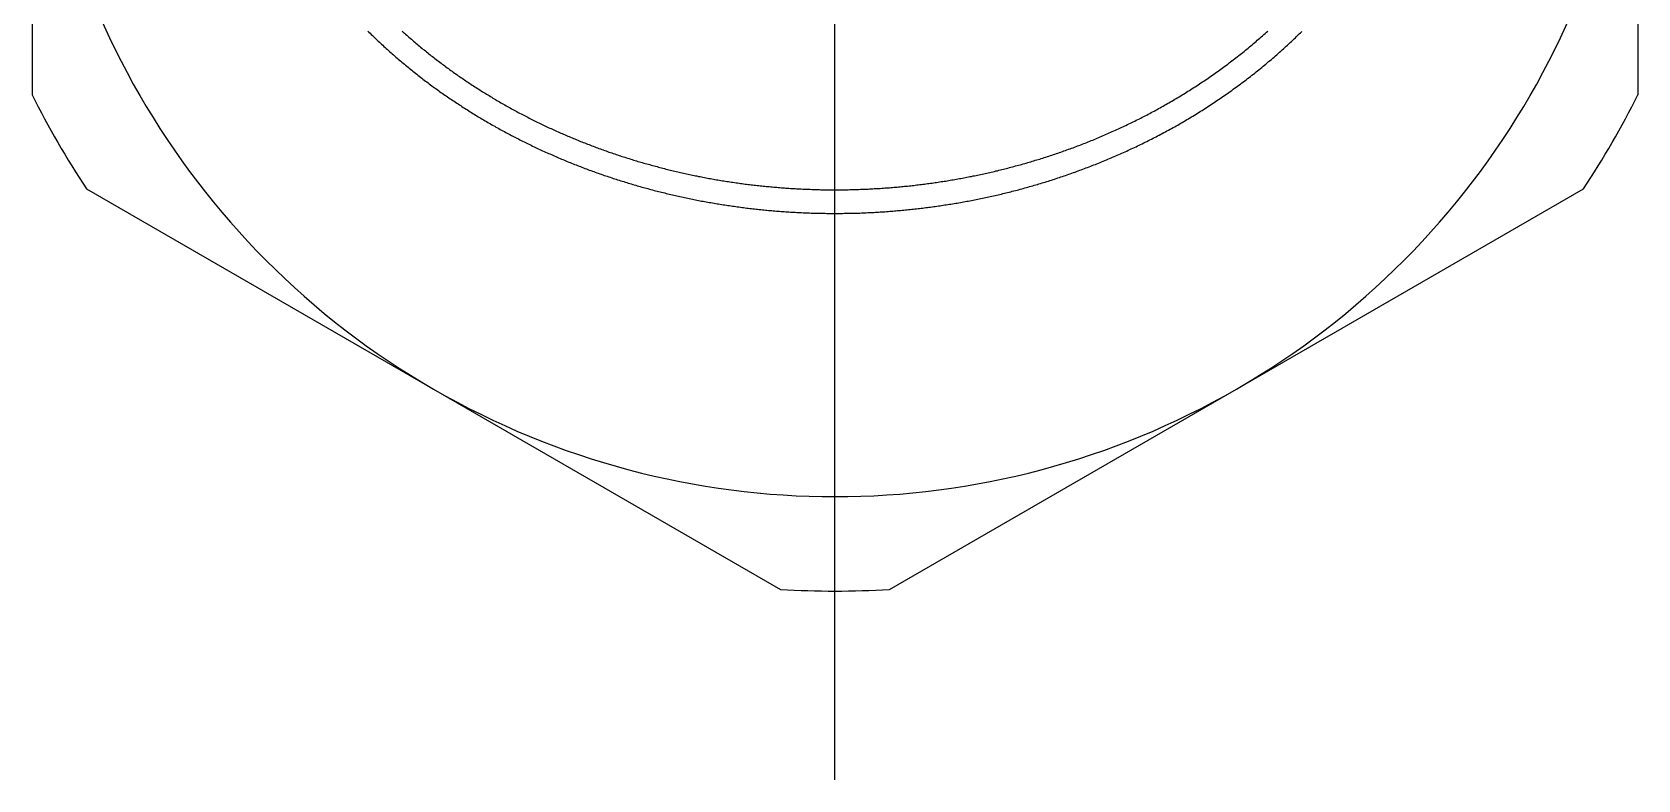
# Model space of a CAD drawing. Extents: x -76.3 to 10.5, y -35.4 to 11.5.
# Drawn here: x -8.5 to 8.5, y -11.5 to -3.58 of the extents above; entities that cross this region are included whole.
import ezdxf

# ---------------------------------------------------------------- set-up
doc = ezdxf.new("R2010")
doc.units = 0
doc.linetypes.add('CENTER', pattern=[50.8, 31.75, -6.35, 6.35, -6.35])
doc.layers.get('0').update_dxf_attribs({"linetype": 'CONTINUOUS'})
doc.layers.add('CENTER', color=1, linetype='CENTER')

msp = doc.modelspace()

# ---------------------------------------------------------------- linework, layer by layer
at = {"color": 7, "linetype": 'CONTINUOUS'}
for p, q in [((-8.5, 0), (-8.5, -4.243)), ((8.5, 0), (8.5, -4.243)), ((-7.924, -5.24), (-4.25, -7.361)), ((4.25, -7.361), (7.924, -5.24)), ((-4.25, -7.361), (-0.576, -9.483)), ((0.576, -9.483), (4.25, -7.361))]:
    msp.add_line(p, q, dxfattribs=at)
at = {"color": 7}
for points in [[(-4.946, -3.569, 0), (-4.934, -3.581, 0), (-4.922, -3.593, 0), (-4.909, -3.605, 0), (-4.897, -3.616, 0), (-4.885, -3.628, 0), (-4.873, -3.64, 0), (-4.861, -3.651, 0), (-4.849, -3.663, 0), (-4.837, -3.675, 0), (-4.824, -3.686, 0), (-4.812, -3.698, 0), (-4.8, -3.709, 0), (-4.787, -3.72, 0), (-4.775, -3.732, 0), (-4.762, -3.743, 0), (-4.75, -3.755, 0), (-4.737, -3.766, 0), (-4.725, -3.777, 0), (-4.712, -3.788, 0), (-4.7, -3.799, 0), (-4.687, -3.811, 0), (-4.674, -3.822, 0), (-4.662, -3.833, 0), (-4.649, -3.844, 0), (-4.636, -3.855, 0), (-4.623, -3.866, 0), (-4.611, -3.877, 0), (-4.598, -3.888, 0), (-4.585, -3.899, 0), (-4.572, -3.909, 0), (-4.559, -3.92, 0), (-4.546, -3.931, 0), (-4.533, -3.942, 0), (-4.52, -3.952, 0), (-4.507, -3.963, 0), (-4.494, -3.974, 0), (-4.481, -3.984, 0), (-4.468, -3.995, 0), (-4.455, -4.005, 0), (-4.441, -4.016, 0), (-4.428, -4.026, 0), (-4.415, -4.037, 0), (-4.402, -4.047, 0), (-4.388, -4.057, 0), (-4.375, -4.068, 0), (-4.362, -4.078, 0), (-4.348, -4.088, 0), (-4.335, -4.098, 0), (-4.322, -4.108, 0), (-4.308, -4.119, 0), (-4.295, -4.129, 0), (-4.281, -4.139, 0), (-4.267, -4.149, 0), (-4.254, -4.159, 0), (-4.24, -4.169, 0), (-4.227, -4.178, 0), (-4.213, -4.188, 0), (-4.199, -4.198, 0), (-4.186, -4.208, 0), (-4.172, -4.218, 0), (-4.158, -4.227, 0), (-4.144, -4.237, 0), (-4.131, -4.247, 0), (-4.117, -4.256, 0), (-4.103, -4.266, 0), (-4.089, -4.275, 0), (-4.075, -4.285, 0), (-4.061, -4.294, 0), (-4.047, -4.304, 0), (-4.033, -4.313, 0), (-4.019, -4.322, 0), (-4.005, -4.332, 0), (-3.991, -4.341, 0), (-3.977, -4.35, 0), (-3.963, -4.359, 0), (-3.949, -4.369, 0), (-3.935, -4.378, 0), (-3.921, -4.387, 0), (-3.906, -4.396, 0), (-3.892, -4.405, 0), (-3.878, -4.414, 0), (-3.864, -4.423, 0), (-3.849, -4.432, 0), (-3.835, -4.441, 0), (-3.821, -4.449, 0), (-3.806, -4.458, 0), (-3.792, -4.467, 0), (-3.778, -4.476, 0), (-3.763, -4.484, 0), (-3.749, -4.493, 0), (-3.734, -4.502, 0), (-3.72, -4.51, 0), (-3.705, -4.519, 0), (-3.691, -4.527, 0), (-3.676, -4.536, 0), (-3.662, -4.544, 0), (-3.647, -4.553, 0), (-3.633, -4.561, 0), (-3.618, -4.569, 0), (-3.603, -4.577, 0), (-3.589, -4.586, 0), (-3.574, -4.594, 0), (-3.559, -4.602, 0), (-3.545, -4.61, 0), (-3.53, -4.618, 0), (-3.515, -4.626, 0), (-3.5, -4.634, 0), (-3.486, -4.642, 0), (-3.471, -4.65, 0), (-3.456, -4.658, 0), (-3.441, -4.666, 0), (-3.426, -4.674, 0), (-3.411, -4.682, 0), (-3.397, -4.689, 0), (-3.382, -4.697, 0), (-3.367, -4.705, 0), (-3.352, -4.712, 0), (-3.337, -4.72, 0), (-3.322, -4.728, 0), (-3.307, -4.735, 0), (-3.292, -4.743, 0), (-3.277, -4.75, 0), (-3.262, -4.757, 0), (-3.247, -4.765, 0), (-3.232, -4.772, 0), (-3.216, -4.779, 0), (-3.201, -4.787, 0), (-3.186, -4.794, 0), (-3.171, -4.801, 0), (-3.156, -4.808, 0), (-3.141, -4.815, 0), (-3.126, -4.822, 0), (-3.11, -4.829, 0), (-3.095, -4.836, 0), (-3.08, -4.843, 0), (-3.065, -4.85, 0), (-3.049, -4.857, 0), (-3.034, -4.864, 0), (-3.019, -4.871, 0), (-3.003, -4.878, 0), (-2.988, -4.884, 0), (-2.973, -4.891, 0), (-2.957, -4.898, 0), (-2.942, -4.904, 0), (-2.927, -4.911, 0), (-2.911, -4.917, 0), (-2.896, -4.924, 0), (-2.88, -4.93, 0), (-2.865, -4.937, 0), (-2.85, -4.943, 0), (-2.834, -4.95, 0), (-2.819, -4.956, 0), (-2.803, -4.962, 0), (-2.788, -4.969, 0), (-2.772, -4.975, 0), (-2.757, -4.981, 0), (-2.741, -4.987, 0), (-2.725, -4.993, 0), (-2.71, -4.999, 0), (-2.694, -5.005, 0), (-2.679, -5.011, 0), (-2.663, -5.017, 0), (-2.648, -5.023, 0), (-2.632, -5.029, 0), (-2.616, -5.035, 0), (-2.601, -5.041, 0), (-2.585, -5.046, 0), (-2.569, -5.052, 0), (-2.554, -5.058, 0), (-2.538, -5.064, 0), (-2.522, -5.069, 0), (-2.506, -5.075, 0), (-2.491, -5.08, 0), (-2.475, -5.086, 0), (-2.459, -5.091, 0), (-2.443, -5.097, 0), (-2.427, -5.102, 0), (-2.412, -5.107, 0), (-2.396, -5.113, 0), (-2.38, -5.118, 0), (-2.364, -5.123, 0), (-2.348, -5.129, 0), (-2.332, -5.134, 0), (-2.317, -5.139, 0), (-2.301, -5.144, 0), (-2.285, -5.149, 0), (-2.269, -5.154, 0), (-2.253, -5.159, 0), (-2.237, -5.164, 0), (-2.221, -5.169, 0), (-2.205, -5.174, 0), (-2.189, -5.179, 0), (-2.173, -5.184, 0), (-2.157, -5.188, 0), (-2.141, -5.193, 0), (-2.125, -5.198, 0), (-2.109, -5.202, 0), (-2.093, -5.207, 0), (-2.077, -5.212, 0), (-2.061, -5.216, 0), (-2.045, -5.221, 0), (-2.029, -5.225, 0), (-2.013, -5.23, 0), (-1.997, -5.234, 0), (-1.981, -5.238, 0), (-1.965, -5.243, 0), (-1.949, -5.247, 0), (-1.932, -5.251, 0), (-1.916, -5.256, 0), (-1.9, -5.26, 0), (-1.884, -5.264, 0), (-1.868, -5.268, 0), (-1.852, -5.272, 0), (-1.836, -5.276, 0), (-1.819, -5.28, 0), (-1.803, -5.284, 0), (-1.787, -5.288, 0), (-1.771, -5.292, 0), (-1.755, -5.296, 0), (-1.738, -5.3, 0), (-1.722, -5.303, 0), (-1.706, -5.307, 0), (-1.69, -5.311, 0), (-1.673, -5.315, 0), (-1.657, -5.318, 0), (-1.641, -5.322, 0), (-1.625, -5.325, 0), (-1.608, -5.329, 0), (-1.592, -5.332, 0), (-1.576, -5.336, 0), (-1.559, -5.339, 0), (-1.543, -5.343, 0), (-1.527, -5.346, 0), (-1.51, -5.349, 0), (-1.494, -5.353, 0), (-1.478, -5.356, 0), (-1.461, -5.359, 0), (-1.445, -5.362, 0), (-1.429, -5.366, 0), (-1.412, -5.369, 0), (-1.396, -5.372, 0), (-1.38, -5.375, 0), (-1.363, -5.378, 0), (-1.347, -5.381, 0), (-1.33, -5.384, 0), (-1.314, -5.386, 0), (-1.297, -5.389, 0), (-1.281, -5.392, 0), (-1.265, -5.395, 0), (-1.248, -5.398, 0), (-1.232, -5.4, 0), (-1.215, -5.403, 0), (-1.199, -5.406, 0), (-1.182, -5.408, 0), (-1.166, -5.411, 0), (-1.149, -5.413, 0), (-1.133, -5.416, 0), (-1.117, -5.418, 0), (-1.1, -5.421, 0), (-1.084, -5.423, 0), (-1.067, -5.425, 0), (-1.051, -5.428, 0), (-1.034, -5.43, 0), (-1.018, -5.432, 0), (-1.001, -5.434, 0), (-0.984, -5.437, 0), (-0.968, -5.439, 0), (-0.951, -5.441, 0), (-0.935, -5.443, 0), (-0.918, -5.445, 0), (-0.902, -5.447, 0), (-0.885, -5.449, 0), (-0.869, -5.451, 0), (-0.852, -5.453, 0), (-0.836, -5.454, 0), (-0.819, -5.456, 0), (-0.802, -5.458, 0), (-0.786, -5.46, 0), (-0.769, -5.461, 0), (-0.753, -5.463, 0), (-0.736, -5.465, 0), (-0.72, -5.466, 0), (-0.703, -5.468, 0), (-0.686, -5.469, 0), (-0.67, -5.471, 0), (-0.653, -5.472, 0), (-0.637, -5.474, 0), (-0.62, -5.475, 0), (-0.603, -5.476, 0), (-0.587, -5.478, 0), (-0.57, -5.479, 0), (-0.554, -5.48, 0), (-0.537, -5.481, 0), (-0.52, -5.482, 0), (-0.504, -5.483, 0), (-0.487, -5.485, 0), (-0.47, -5.486, 0), (-0.454, -5.487, 0), (-0.437, -5.488, 0), (-0.421, -5.488, 0), (-0.404, -5.489, 0), (-0.387, -5.49, 0), (-0.371, -5.491, 0), (-0.354, -5.492, 0), (-0.337, -5.493, 0), (-0.321, -5.493, 0), (-0.304, -5.494, 0), (-0.287, -5.495, 0), (-0.271, -5.495, 0), (-0.254, -5.496, 0), (-0.237, -5.496, 0), (-0.221, -5.497, 0), (-0.204, -5.497, 0), (-0.188, -5.498, 0), (-0.171, -5.498, 0), (-0.154, -5.498, 0), (-0.138, -5.499, 0), (-0.121, -5.499, 0), (-0.104, -5.499, 0), (-0.088, -5.5, 0), (-0.071, -5.5, 0), (-0.054, -5.5, 0), (-0.038, -5.5, 0), (-0.021, -5.5, 0), (-0.004, -5.5, 0), (0.012, -5.5, 0), (0.029, -5.5, 0), (0.046, -5.5, 0), (0.062, -5.5, 0), (0.079, -5.5, 0), (0.096, -5.499, 0), (0.112, -5.499, 0), (0.129, -5.499, 0), (0.146, -5.499, 0), (0.162, -5.498, 0), (0.179, -5.498, 0), (0.196, -5.498, 0), (0.212, -5.497, 0), (0.229, -5.497, 0), (0.246, -5.496, 0), (0.262, -5.496, 0), (0.279, -5.495, 0), (0.296, -5.494, 0), (0.312, -5.494, 0), (0.329, -5.493, 0), (0.346, -5.492, 0), (0.362, -5.492, 0), (0.379, -5.491, 0), (0.396, -5.49, 0), (0.412, -5.489, 0), (0.429, -5.488, 0), (0.446, -5.487, 0), (0.462, -5.486, 0), (0.479, -5.485, 0), (0.496, -5.484, 0), (0.512, -5.483, 0), (0.529, -5.482, 0), (0.545, -5.481, 0), (0.562, -5.479, 0), (0.579, -5.478, 0), (0.595, -5.477, 0), (0.612, -5.476, 0), (0.629, -5.474, 0), (0.645, -5.473, 0), (0.662, -5.471, 0), (0.679, -5.47, 0), (0.695, -5.468, 0), (0.712, -5.467, 0), (0.729, -5.465, 0), (0.745, -5.464, 0), (0.762, -5.462, 0), (0.779, -5.46, 0), (0.795, -5.459, 0), (0.812, -5.457, 0), (0.829, -5.455, 0), (0.845, -5.453, 0), (0.862, -5.451, 0), (0.879, -5.45, 0), (0.895, -5.448, 0), (0.912, -5.446, 0), (0.929, -5.444, 0), (0.945, -5.442, 0), (0.962, -5.439, 0), (0.979, -5.437, 0), (0.995, -5.435, 0), (1.012, -5.433, 0), (1.028, -5.431, 0), (1.045, -5.428, 0), (1.062, -5.426, 0), (1.078, -5.424, 0), (1.095, -5.421, 0), (1.112, -5.419, 0), (1.128, -5.417, 0), (1.145, -5.414, 0), (1.162, -5.411, 0), (1.178, -5.409, 0), (1.195, -5.406, 0), (1.212, -5.404, 0), (1.228, -5.401, 0), (1.245, -5.398, 0), (1.262, -5.395, 0), (1.278, -5.393, 0), (1.295, -5.39, 0), (1.311, -5.387, 0), (1.328, -5.384, 0), (1.345, -5.381, 0), (1.361, -5.378, 0), (1.378, -5.375, 0), (1.395, -5.372, 0), (1.411, -5.369, 0), (1.428, -5.366, 0), (1.445, -5.363, 0), (1.461, -5.359, 0), (1.478, -5.356, 0), (1.494, -5.353, 0), (1.511, -5.349, 0), (1.528, -5.346, 0), (1.544, -5.343, 0), (1.561, -5.339, 0), (1.578, -5.336, 0), (1.594, -5.332, 0), (1.611, -5.329, 0), (1.627, -5.325, 0), (1.644, -5.321, 0), (1.661, -5.318, 0), (1.677, -5.314, 0), (1.694, -5.31, 0), (1.711, -5.306, 0), (1.727, -5.302, 0), (1.744, -5.299, 0), (1.761, -5.295, 0), (1.777, -5.291, 0), (1.794, -5.287, 0), (1.81, -5.283, 0), (1.827, -5.278, 0), (1.844, -5.274, 0), (1.86, -5.27, 0), (1.877, -5.266, 0), (1.894, -5.262, 0), (1.91, -5.257, 0), (1.927, -5.253, 0), (1.943, -5.249, 0), (1.96, -5.244, 0), (1.977, -5.24, 0), (1.993, -5.235, 0), (2.01, -5.231, 0), (2.026, -5.226, 0), (2.043, -5.221, 0), (2.06, -5.217, 0), (2.076, -5.212, 0), (2.093, -5.207, 0), (2.109, -5.202, 0), (2.126, -5.198, 0), (2.143, -5.193, 0), (2.159, -5.188, 0), (2.176, -5.183, 0), (2.193, -5.178, 0), (2.209, -5.173, 0), (2.226, -5.168, 0), (2.242, -5.162, 0), (2.259, -5.157, 0), (2.276, -5.152, 0), (2.292, -5.147, 0), (2.309, -5.141, 0), (2.325, -5.136, 0), (2.342, -5.131, 0), (2.359, -5.125, 0), (2.375, -5.12, 0), (2.392, -5.114, 0), (2.408, -5.109, 0), (2.425, -5.103, 0), (2.441, -5.097, 0), (2.458, -5.092, 0), (2.475, -5.086, 0), (2.491, -5.08, 0), (2.508, -5.074, 0), (2.524, -5.068, 0), (2.541, -5.062, 0), (2.558, -5.056, 0), (2.574, -5.05, 0), (2.591, -5.044, 0), (2.607, -5.038, 0), (2.624, -5.032, 0), (2.641, -5.026, 0), (2.657, -5.019, 0), (2.674, -5.013, 0), (2.69, -5.007, 0), (2.707, -5, 0), (2.724, -4.994, 0), (2.74, -4.987, 0), (2.757, -4.981, 0), (2.773, -4.974, 0), (2.79, -4.968, 0), (2.806, -4.961, 0), (2.823, -4.954, 0), (2.84, -4.947, 0), (2.856, -4.941, 0), (2.873, -4.934, 0), (2.889, -4.927, 0), (2.906, -4.92, 0), (2.922, -4.913, 0), (2.939, -4.906, 0), (2.955, -4.899, 0), (2.972, -4.891, 0), (2.989, -4.884, 0), (3.005, -4.877, 0), (3.022, -4.87, 0), (3.038, -4.862, 0), (3.055, -4.855, 0), (3.071, -4.847, 0), (3.088, -4.84, 0), (3.104, -4.832, 0), (3.121, -4.825, 0), (3.137, -4.817, 0), (3.154, -4.809, 0), (3.17, -4.802, 0), (3.187, -4.794, 0), (3.203, -4.786, 0), (3.219, -4.778, 0), (3.236, -4.77, 0), (3.252, -4.762, 0), (3.269, -4.754, 0), (3.285, -4.746, 0), (3.302, -4.738, 0), (3.318, -4.729, 0), (3.334, -4.721, 0), (3.351, -4.713, 0), (3.367, -4.705, 0), (3.384, -4.696, 0), (3.4, -4.688, 0), (3.416, -4.679, 0), (3.433, -4.671, 0), (3.449, -4.662, 0), (3.465, -4.653, 0), (3.482, -4.644, 0), (3.498, -4.636, 0), (3.514, -4.627, 0), (3.531, -4.618, 0), (3.547, -4.609, 0), (3.563, -4.6, 0), (3.579, -4.591, 0), (3.596, -4.582, 0), (3.612, -4.573, 0), (3.628, -4.564, 0), (3.644, -4.554, 0), (3.66, -4.545, 0), (3.677, -4.536, 0), (3.693, -4.526, 0), (3.709, -4.517, 0), (3.725, -4.507, 0), (3.741, -4.498, 0), (3.757, -4.488, 0), (3.773, -4.478, 0), (3.79, -4.469, 0), (3.806, -4.459, 0), (3.822, -4.449, 0), (3.838, -4.439, 0), (3.854, -4.429, 0), (3.87, -4.419, 0), (3.886, -4.409, 0), (3.902, -4.399, 0), (3.918, -4.389, 0), (3.933, -4.379, 0), (3.949, -4.368, 0), (3.965, -4.358, 0), (3.981, -4.348, 0), (3.997, -4.337, 0), (4.013, -4.327, 0), (4.028, -4.316, 0), (4.044, -4.306, 0), (4.06, -4.295, 0), (4.076, -4.284, 0), (4.091, -4.274, 0), (4.107, -4.263, 0), (4.123, -4.252, 0), (4.138, -4.241, 0), (4.154, -4.23, 0), (4.169, -4.219, 0), (4.185, -4.208, 0), (4.2, -4.197, 0), (4.216, -4.186, 0), (4.231, -4.175, 0), (4.246, -4.164, 0), (4.262, -4.153, 0), (4.277, -4.141, 0), (4.292, -4.13, 0), (4.308, -4.119, 0), (4.323, -4.107, 0), (4.338, -4.096, 0), (4.353, -4.084, 0), (4.368, -4.072, 0), (4.383, -4.061, 0), (4.399, -4.049, 0), (4.414, -4.037, 0), (4.429, -4.026, 0), (4.444, -4.014, 0), (4.458, -4.002, 0), (4.473, -3.99, 0), (4.488, -3.978, 0), (4.503, -3.966, 0), (4.518, -3.954, 0), (4.532, -3.942, 0), (4.547, -3.93, 0), (4.562, -3.918, 0), (4.576, -3.905, 0), (4.591, -3.893, 0), (4.606, -3.881, 0), (4.62, -3.869, 0), (4.635, -3.856, 0), (4.649, -3.844, 0), (4.663, -3.831, 0), (4.678, -3.819, 0), (4.692, -3.806, 0), (4.706, -3.794, 0), (4.72, -3.781, 0), (4.735, -3.768, 0), (4.749, -3.756, 0), (4.763, -3.743, 0), (4.777, -3.73, 0), (4.791, -3.717, 0), (4.805, -3.704, 0), (4.819, -3.691, 0), (4.833, -3.678, 0), (4.846, -3.665, 0), (4.86, -3.652, 0), (4.874, -3.639, 0), (4.887, -3.626, 0), (4.901, -3.613, 0), (4.915, -3.599, 0), (4.928, -3.586, 0), (4.942, -3.573, 0)], [(-4.582, -3.569, 0), (-4.57, -3.58, 0), (-4.558, -3.591, 0), (-4.546, -3.602, 0), (-4.534, -3.612, 0), (-4.522, -3.623, 0), (-4.51, -3.634, 0), (-4.498, -3.644, 0), (-4.485, -3.655, 0), (-4.473, -3.665, 0), (-4.461, -3.676, 0), (-4.449, -3.686, 0), (-4.436, -3.697, 0), (-4.424, -3.707, 0), (-4.412, -3.718, 0), (-4.399, -3.728, 0), (-4.387, -3.738, 0), (-4.374, -3.749, 0), (-4.362, -3.759, 0), (-4.349, -3.769, 0), (-4.337, -3.779, 0), (-4.324, -3.789, 0), (-4.312, -3.8, 0), (-4.299, -3.81, 0), (-4.286, -3.82, 0), (-4.274, -3.83, 0), (-4.261, -3.84, 0), (-4.248, -3.85, 0), (-4.235, -3.86, 0), (-4.223, -3.869, 0), (-4.21, -3.879, 0), (-4.197, -3.889, 0), (-4.184, -3.899, 0), (-4.171, -3.909, 0), (-4.158, -3.918, 0), (-4.145, -3.928, 0), (-4.132, -3.938, 0), (-4.119, -3.947, 0), (-4.106, -3.957, 0), (-4.093, -3.966, 0), (-4.08, -3.976, 0), (-4.067, -3.985, 0), (-4.054, -3.995, 0), (-4.041, -4.004, 0), (-4.027, -4.014, 0), (-4.014, -4.023, 0), (-4.001, -4.032, 0), (-3.988, -4.042, 0), (-3.974, -4.051, 0), (-3.961, -4.06, 0), (-3.948, -4.069, 0), (-3.934, -4.078, 0), (-3.921, -4.087, 0), (-3.908, -4.096, 0), (-3.894, -4.105, 0), (-3.881, -4.114, 0), (-3.867, -4.123, 0), (-3.854, -4.132, 0), (-3.84, -4.141, 0), (-3.827, -4.15, 0), (-3.813, -4.159, 0), (-3.799, -4.168, 0), (-3.786, -4.176, 0), (-3.772, -4.185, 0), (-3.758, -4.194, 0), (-3.745, -4.202, 0), (-3.731, -4.211, 0), (-3.717, -4.219, 0), (-3.704, -4.228, 0), (-3.69, -4.236, 0), (-3.676, -4.245, 0), (-3.662, -4.253, 0), (-3.648, -4.262, 0), (-3.634, -4.27, 0), (-3.621, -4.278, 0), (-3.607, -4.287, 0), (-3.593, -4.295, 0), (-3.579, -4.303, 0), (-3.565, -4.311, 0), (-3.551, -4.319, 0), (-3.537, -4.328, 0), (-3.523, -4.336, 0), (-3.509, -4.344, 0), (-3.495, -4.352, 0), (-3.481, -4.36, 0), (-3.467, -4.368, 0), (-3.452, -4.375, 0), (-3.438, -4.383, 0), (-3.424, -4.391, 0), (-3.41, -4.399, 0), (-3.396, -4.407, 0), (-3.381, -4.414, 0), (-3.367, -4.422, 0), (-3.353, -4.43, 0), (-3.339, -4.437, 0), (-3.324, -4.445, 0), (-3.31, -4.452, 0), (-3.296, -4.46, 0), (-3.281, -4.467, 0), (-3.267, -4.475, 0), (-3.253, -4.482, 0), (-3.238, -4.49, 0), (-3.224, -4.497, 0), (-3.209, -4.504, 0), (-3.195, -4.511, 0), (-3.181, -4.519, 0), (-3.166, -4.526, 0), (-3.152, -4.533, 0), (-3.137, -4.54, 0), (-3.122, -4.547, 0), (-3.108, -4.554, 0), (-3.093, -4.561, 0), (-3.079, -4.568, 0), (-3.064, -4.575, 0), (-3.05, -4.582, 0), (-3.035, -4.589, 0), (-3.02, -4.596, 0), (-3.006, -4.602, 0), (-2.991, -4.609, 0), (-2.976, -4.616, 0), (-2.962, -4.623, 0), (-2.947, -4.629, 0), (-2.932, -4.636, 0), (-2.917, -4.642, 0), (-2.903, -4.649, 0), (-2.888, -4.655, 0), (-2.873, -4.662, 0), (-2.858, -4.668, 0), (-2.843, -4.675, 0), (-2.829, -4.681, 0), (-2.814, -4.687, 0), (-2.799, -4.694, 0), (-2.784, -4.7, 0), (-2.769, -4.706, 0), (-2.754, -4.712, 0), (-2.739, -4.718, 0), (-2.724, -4.724, 0), (-2.709, -4.731, 0), (-2.694, -4.737, 0), (-2.679, -4.743, 0), (-2.665, -4.749, 0), (-2.65, -4.754, 0), (-2.635, -4.76, 0), (-2.619, -4.766, 0), (-2.604, -4.772, 0), (-2.589, -4.778, 0), (-2.574, -4.784, 0), (-2.559, -4.789, 0), (-2.544, -4.795, 0), (-2.529, -4.801, 0), (-2.514, -4.806, 0), (-2.499, -4.812, 0), (-2.484, -4.817, 0), (-2.469, -4.823, 0), (-2.453, -4.828, 0), (-2.438, -4.834, 0), (-2.423, -4.839, 0), (-2.408, -4.844, 0), (-2.393, -4.85, 0), (-2.377, -4.855, 0), (-2.362, -4.86, 0), (-2.347, -4.865, 0), (-2.332, -4.871, 0), (-2.316, -4.876, 0), (-2.301, -4.881, 0), (-2.286, -4.886, 0), (-2.27, -4.891, 0), (-2.255, -4.896, 0), (-2.24, -4.901, 0), (-2.224, -4.906, 0), (-2.209, -4.911, 0), (-2.194, -4.916, 0), (-2.178, -4.92, 0), (-2.163, -4.925, 0), (-2.148, -4.93, 0), (-2.132, -4.935, 0), (-2.117, -4.939, 0), (-2.101, -4.944, 0), (-2.086, -4.949, 0), (-2.07, -4.953, 0), (-2.055, -4.958, 0), (-2.04, -4.962, 0), (-2.024, -4.967, 0), (-2.009, -4.971, 0), (-1.993, -4.976, 0), (-1.978, -4.98, 0), (-1.962, -4.984, 0), (-1.947, -4.989, 0), (-1.931, -4.993, 0), (-1.915, -4.997, 0), (-1.9, -5.001, 0), (-1.884, -5.005, 0), (-1.869, -5.01, 0), (-1.853, -5.014, 0), (-1.838, -5.018, 0), (-1.822, -5.022, 0), (-1.806, -5.026, 0), (-1.791, -5.03, 0), (-1.775, -5.034, 0), (-1.759, -5.037, 0), (-1.744, -5.041, 0), (-1.728, -5.045, 0), (-1.713, -5.049, 0), (-1.697, -5.053, 0), (-1.681, -5.056, 0), (-1.665, -5.06, 0), (-1.65, -5.064, 0), (-1.634, -5.067, 0), (-1.618, -5.071, 0), (-1.603, -5.074, 0), (-1.587, -5.078, 0), (-1.571, -5.081, 0), (-1.555, -5.085, 0), (-1.54, -5.088, 0), (-1.524, -5.091, 0), (-1.508, -5.095, 0), (-1.492, -5.098, 0), (-1.477, -5.101, 0), (-1.461, -5.104, 0), (-1.445, -5.108, 0), (-1.429, -5.111, 0), (-1.413, -5.114, 0), (-1.398, -5.117, 0), (-1.382, -5.12, 0), (-1.366, -5.123, 0), (-1.35, -5.126, 0), (-1.334, -5.129, 0), (-1.318, -5.132, 0), (-1.303, -5.135, 0), (-1.287, -5.137, 0), (-1.271, -5.14, 0), (-1.255, -5.143, 0), (-1.239, -5.146, 0), (-1.223, -5.148, 0), (-1.207, -5.151, 0), (-1.191, -5.154, 0), (-1.176, -5.156, 0), (-1.16, -5.159, 0), (-1.144, -5.161, 0), (-1.128, -5.164, 0), (-1.112, -5.166, 0), (-1.096, -5.169, 0), (-1.08, -5.171, 0), (-1.064, -5.173, 0), (-1.048, -5.176, 0), (-1.032, -5.178, 0), (-1.016, -5.18, 0), (-1, -5.182, 0), (-0.984, -5.184, 0), (-0.968, -5.187, 0), (-0.952, -5.189, 0), (-0.936, -5.191, 0), (-0.92, -5.193, 0), (-0.904, -5.195, 0), (-0.888, -5.197, 0), (-0.872, -5.199, 0), (-0.856, -5.2, 0), (-0.84, -5.202, 0), (-0.824, -5.204, 0), (-0.808, -5.206, 0), (-0.792, -5.208, 0), (-0.776, -5.209, 0), (-0.76, -5.211, 0), (-0.744, -5.213, 0), (-0.728, -5.214, 0), (-0.712, -5.216, 0), (-0.696, -5.217, 0), (-0.68, -5.219, 0), (-0.664, -5.22, 0), (-0.648, -5.222, 0), (-0.632, -5.223, 0), (-0.616, -5.224, 0), (-0.6, -5.226, 0), (-0.584, -5.227, 0), (-0.568, -5.228, 0), (-0.552, -5.229, 0), (-0.535, -5.231, 0), (-0.519, -5.232, 0), (-0.503, -5.233, 0), (-0.487, -5.234, 0), (-0.471, -5.235, 0), (-0.455, -5.236, 0), (-0.439, -5.237, 0), (-0.423, -5.238, 0), (-0.407, -5.239, 0), (-0.391, -5.24, 0), (-0.375, -5.241, 0), (-0.359, -5.241, 0), (-0.342, -5.242, 0), (-0.326, -5.243, 0), (-0.31, -5.244, 0), (-0.294, -5.244, 0), (-0.278, -5.245, 0), (-0.262, -5.245, 0), (-0.246, -5.246, 0), (-0.23, -5.246, 0), (-0.214, -5.247, 0), (-0.198, -5.247, 0), (-0.181, -5.248, 0), (-0.165, -5.248, 0), (-0.149, -5.249, 0), (-0.133, -5.249, 0), (-0.117, -5.249, 0), (-0.101, -5.249, 0), (-0.085, -5.25, 0), (-0.069, -5.25, 0), (-0.053, -5.25, 0), (-0.036, -5.25, 0), (-0.02, -5.25, 0), (-0.004, -5.25, 0), (0.012, -5.25, 0), (0.028, -5.25, 0), (0.044, -5.25, 0), (0.06, -5.25, 0), (0.076, -5.25, 0), (0.092, -5.249, 0), (0.109, -5.249, 0), (0.125, -5.249, 0), (0.141, -5.249, 0), (0.157, -5.248, 0), (0.173, -5.248, 0), (0.189, -5.248, 0), (0.205, -5.247, 0), (0.221, -5.247, 0), (0.238, -5.246, 0), (0.254, -5.246, 0), (0.27, -5.245, 0), (0.286, -5.245, 0), (0.302, -5.244, 0), (0.318, -5.243, 0), (0.334, -5.243, 0), (0.35, -5.242, 0), (0.367, -5.241, 0), (0.383, -5.24, 0), (0.399, -5.239, 0), (0.415, -5.238, 0), (0.431, -5.238, 0), (0.447, -5.237, 0), (0.463, -5.236, 0), (0.479, -5.235, 0), (0.495, -5.234, 0), (0.512, -5.232, 0), (0.528, -5.231, 0), (0.544, -5.23, 0), (0.56, -5.229, 0), (0.576, -5.228, 0), (0.592, -5.226, 0), (0.608, -5.225, 0), (0.624, -5.224, 0), (0.641, -5.222, 0), (0.657, -5.221, 0), (0.673, -5.219, 0), (0.689, -5.218, 0), (0.705, -5.216, 0), (0.721, -5.215, 0), (0.737, -5.213, 0), (0.753, -5.212, 0), (0.769, -5.21, 0), (0.786, -5.208, 0), (0.802, -5.207, 0), (0.818, -5.205, 0), (0.834, -5.203, 0), (0.85, -5.201, 0), (0.866, -5.199, 0), (0.882, -5.197, 0), (0.898, -5.195, 0), (0.914, -5.193, 0), (0.931, -5.191, 0), (0.947, -5.189, 0), (0.963, -5.187, 0), (0.979, -5.185, 0), (0.995, -5.183, 0), (1.011, -5.181, 0), (1.027, -5.179, 0), (1.043, -5.176, 0), (1.059, -5.174, 0), (1.075, -5.172, 0), (1.091, -5.169, 0), (1.108, -5.167, 0), (1.124, -5.164, 0), (1.14, -5.162, 0), (1.156, -5.159, 0), (1.172, -5.157, 0), (1.188, -5.154, 0), (1.204, -5.152, 0), (1.22, -5.149, 0), (1.236, -5.146, 0), (1.252, -5.143, 0), (1.268, -5.141, 0), (1.285, -5.138, 0), (1.301, -5.135, 0), (1.317, -5.132, 0), (1.333, -5.129, 0), (1.349, -5.126, 0), (1.365, -5.123, 0), (1.381, -5.12, 0), (1.397, -5.117, 0), (1.413, -5.114, 0), (1.429, -5.111, 0), (1.445, -5.108, 0), (1.462, -5.104, 0), (1.478, -5.101, 0), (1.494, -5.098, 0), (1.51, -5.094, 0), (1.526, -5.091, 0), (1.542, -5.088, 0), (1.558, -5.084, 0), (1.574, -5.081, 0), (1.59, -5.077, 0), (1.606, -5.074, 0), (1.622, -5.07, 0), (1.638, -5.066, 0), (1.654, -5.063, 0), (1.67, -5.059, 0), (1.687, -5.055, 0), (1.703, -5.051, 0), (1.719, -5.048, 0), (1.735, -5.044, 0), (1.751, -5.04, 0), (1.767, -5.036, 0), (1.783, -5.032, 0), (1.799, -5.028, 0), (1.815, -5.024, 0), (1.831, -5.02, 0), (1.847, -5.015, 0), (1.863, -5.011, 0), (1.879, -5.007, 0), (1.895, -5.003, 0), (1.911, -4.998, 0), (1.927, -4.994, 0), (1.944, -4.99, 0), (1.96, -4.985, 0), (1.976, -4.981, 0), (1.992, -4.976, 0), (2.008, -4.972, 0), (2.024, -4.967, 0), (2.04, -4.962, 0), (2.056, -4.958, 0), (2.072, -4.953, 0), (2.088, -4.948, 0), (2.104, -4.943, 0), (2.12, -4.938, 0), (2.136, -4.934, 0), (2.152, -4.929, 0), (2.168, -4.924, 0), (2.184, -4.919, 0), (2.2, -4.914, 0), (2.216, -4.909, 0), (2.232, -4.903, 0), (2.248, -4.898, 0), (2.264, -4.893, 0), (2.28, -4.888, 0), (2.296, -4.882, 0), (2.312, -4.877, 0), (2.328, -4.872, 0), (2.344, -4.866, 0), (2.36, -4.861, 0), (2.376, -4.855, 0), (2.392, -4.85, 0), (2.408, -4.844, 0), (2.424, -4.838, 0), (2.44, -4.833, 0), (2.456, -4.827, 0), (2.472, -4.821, 0), (2.489, -4.815, 0), (2.505, -4.81, 0), (2.521, -4.804, 0), (2.537, -4.798, 0), (2.553, -4.792, 0), (2.569, -4.786, 0), (2.585, -4.78, 0), (2.601, -4.773, 0), (2.617, -4.767, 0), (2.633, -4.761, 0), (2.649, -4.755, 0), (2.665, -4.748, 0), (2.681, -4.742, 0), (2.697, -4.736, 0), (2.713, -4.729, 0), (2.729, -4.723, 0), (2.745, -4.716, 0), (2.761, -4.71, 0), (2.776, -4.703, 0), (2.792, -4.696, 0), (2.808, -4.69, 0), (2.824, -4.683, 0), (2.84, -4.676, 0), (2.856, -4.669, 0), (2.872, -4.662, 0), (2.888, -4.655, 0), (2.904, -4.648, 0), (2.92, -4.641, 0), (2.936, -4.634, 0), (2.952, -4.627, 0), (2.968, -4.62, 0), (2.984, -4.612, 0), (3, -4.605, 0), (3.016, -4.598, 0), (3.031, -4.59, 0), (3.047, -4.583, 0), (3.063, -4.576, 0), (3.079, -4.568, 0), (3.095, -4.56, 0), (3.111, -4.553, 0), (3.127, -4.545, 0), (3.143, -4.537, 0), (3.158, -4.53, 0), (3.174, -4.522, 0), (3.19, -4.514, 0), (3.206, -4.506, 0), (3.222, -4.498, 0), (3.237, -4.49, 0), (3.253, -4.482, 0), (3.269, -4.474, 0), (3.285, -4.466, 0), (3.301, -4.458, 0), (3.316, -4.449, 0), (3.332, -4.441, 0), (3.348, -4.433, 0), (3.363, -4.424, 0), (3.379, -4.416, 0), (3.395, -4.407, 0), (3.41, -4.399, 0), (3.426, -4.39, 0), (3.442, -4.381, 0), (3.457, -4.373, 0), (3.473, -4.364, 0), (3.489, -4.355, 0), (3.504, -4.346, 0), (3.52, -4.337, 0), (3.536, -4.328, 0), (3.551, -4.319, 0), (3.567, -4.31, 0), (3.582, -4.301, 0), (3.598, -4.292, 0), (3.613, -4.283, 0), (3.629, -4.274, 0), (3.644, -4.264, 0), (3.66, -4.255, 0), (3.675, -4.245, 0), (3.691, -4.236, 0), (3.706, -4.226, 0), (3.722, -4.217, 0), (3.737, -4.207, 0), (3.752, -4.198, 0), (3.768, -4.188, 0), (3.783, -4.178, 0), (3.798, -4.168, 0), (3.814, -4.158, 0), (3.829, -4.149, 0), (3.844, -4.139, 0), (3.859, -4.129, 0), (3.874, -4.118, 0), (3.89, -4.108, 0), (3.905, -4.098, 0), (3.92, -4.088, 0), (3.935, -4.078, 0), (3.95, -4.067, 0), (3.965, -4.057, 0), (3.98, -4.047, 0), (3.995, -4.036, 0), (4.01, -4.026, 0), (4.025, -4.015, 0), (4.04, -4.005, 0), (4.055, -3.994, 0), (4.069, -3.983, 0), (4.084, -3.973, 0), (4.099, -3.962, 0), (4.114, -3.951, 0), (4.128, -3.94, 0), (4.143, -3.929, 0), (4.158, -3.918, 0), (4.172, -3.907, 0), (4.187, -3.896, 0), (4.202, -3.885, 0), (4.216, -3.874, 0), (4.231, -3.863, 0), (4.245, -3.852, 0), (4.259, -3.841, 0), (4.274, -3.829, 0), (4.288, -3.818, 0), (4.303, -3.807, 0), (4.317, -3.795, 0), (4.331, -3.784, 0), (4.345, -3.772, 0), (4.359, -3.761, 0), (4.374, -3.749, 0), (4.388, -3.737, 0), (4.402, -3.726, 0), (4.416, -3.714, 0), (4.43, -3.702, 0), (4.444, -3.69, 0), (4.458, -3.679, 0), (4.471, -3.667, 0), (4.485, -3.655, 0), (4.499, -3.643, 0), (4.513, -3.631, 0), (4.527, -3.619, 0), (4.54, -3.607, 0), (4.554, -3.595, 0), (4.567, -3.582, 0), (4.581, -3.57, 0)]]:
    msp.add_polyline3d(points, dxfattribs=at)
at = {"color": 7, "linetype": 'CONTINUOUS'}
for radius, start, end in [(8.5, 180, 240), (8.5, 300, 0), (9.5, 206.5254, 213.4746), (9.5, 326.5254, 333.4746), (8.5, 240, 300), (9.5, 266.5254, 273.4746)]:
    msp.add_arc((0, 0), radius, start, end, dxfattribs=at)
at = {"layer": 'CENTER', "color": 1, "linetype": 'CENTER'}
msp.add_line((0, -11.5), (0, 11.5), dxfattribs=at)

doc.saveas('drawing.dxf')
